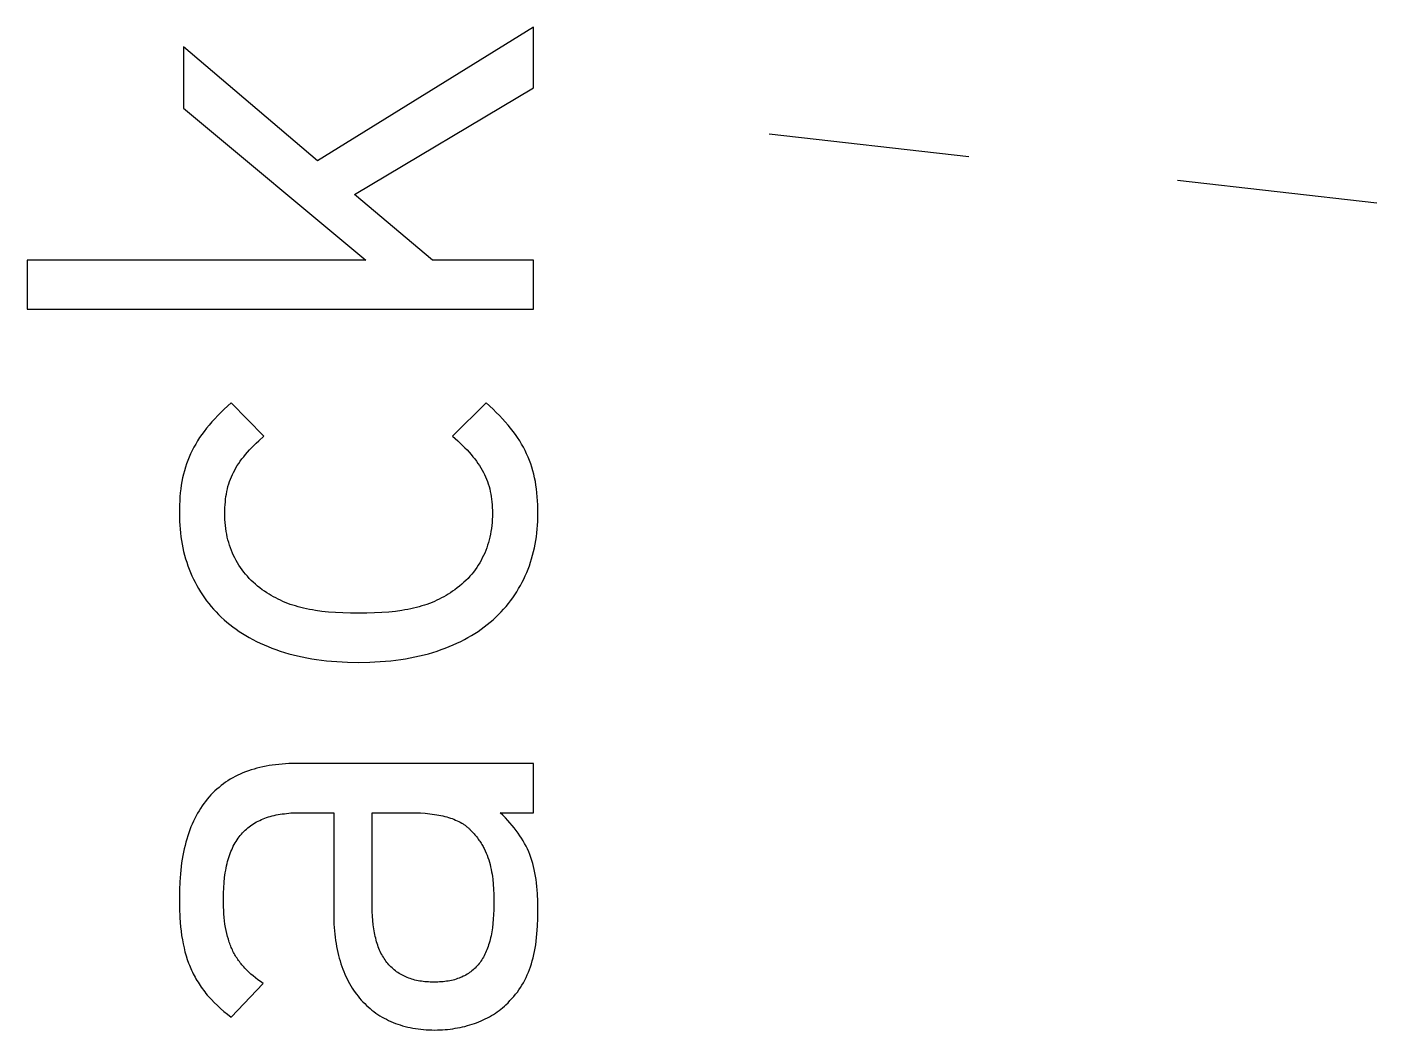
# Model space of a CAD drawing. Extents: x -34 to 366, y 525 to 825.
# Drawn here: x 228.91 to 240.62, y 758.34 to 767.04 of the extents above; entities that cross this region are included whole.
import ezdxf

# ---------------------------------------------------------------- set-up
doc = ezdxf.new("R2010")
doc.units = 0
doc.header["$MEASUREMENT"] = 0
doc.layers.add('ETCH', color=96, linetype='CONTINUOUS')

msp = doc.modelspace()

# ---------------------------------------------------------------- linework, layer by layer
at = {"layer": 'ETCH'}
for p, q in [((233.306, 767.038), (231.43, 765.877)), ((233.306, 766.511), (233.306, 767.038)), ((231.43, 765.877), (230.27, 766.866)), ((230.27, 766.866), (230.27, 766.333)), ((231.751, 765.586), (233.306, 766.511)), ((230.27, 766.333), (231.85, 765.017)), ((237.08, 765.913), (235.35, 766.11)), ((240.621, 765.51), (238.892, 765.707)), ((232.43, 765.017), (231.751, 765.586)), ((231.85, 765.017), (228.912, 765.017)), ((228.912, 765.017), (228.912, 764.59)), ((233.306, 765.017), (232.43, 765.017)), ((233.306, 764.59), (233.306, 765.017)), ((228.912, 764.59), (233.306, 764.59)), ((230.622, 763.722), (230.594, 763.695)), ((230.683, 763.778), (230.622, 763.722)), ((230.967, 763.488), (230.683, 763.778)), ((232.893, 763.778), (232.603, 763.488)), ((232.954, 763.722), (232.893, 763.778)), ((232.982, 763.695), (232.954, 763.722)), ((230.515, 763.612), (230.492, 763.585)), ((230.54, 763.639), (230.515, 763.612)), ((230.566, 763.667), (230.54, 763.639)), ((230.594, 763.695), (230.566, 763.667)), ((233.01, 763.667), (232.982, 763.695)), ((233.036, 763.639), (233.01, 763.667)), ((233.06, 763.612), (233.036, 763.639)), ((233.084, 763.585), (233.06, 763.612)), ((230.409, 763.476), (230.391, 763.448)), ((230.428, 763.503), (230.409, 763.476)), ((230.448, 763.53), (230.428, 763.503)), ((230.469, 763.558), (230.448, 763.53)), ((230.492, 763.585), (230.469, 763.558)), ((230.922, 763.447), (230.967, 763.488)), ((232.603, 763.488), (232.648, 763.447)), ((233.106, 763.558), (233.084, 763.585)), ((233.128, 763.53), (233.106, 763.558)), ((233.148, 763.503), (233.128, 763.53)), ((233.167, 763.476), (233.148, 763.503)), ((233.185, 763.448), (233.167, 763.476)), ((230.344, 763.364), (230.33, 763.336)), ((230.359, 763.393), (230.344, 763.364)), ((230.375, 763.42), (230.359, 763.393)), ((230.391, 763.448), (230.375, 763.42)), ((230.824, 763.349), (230.842, 763.369)), ((230.842, 763.369), (230.86, 763.388)), ((230.86, 763.388), (230.88, 763.408)), ((230.88, 763.408), (230.9, 763.427)), ((230.9, 763.427), (230.922, 763.447)), ((232.648, 763.447), (232.69, 763.408)), ((232.69, 763.408), (232.71, 763.388)), ((232.71, 763.388), (232.729, 763.369)), ((232.729, 763.369), (232.746, 763.349)), ((233.201, 763.42), (233.185, 763.448)), ((233.217, 763.393), (233.201, 763.42)), ((233.232, 763.364), (233.217, 763.393)), ((233.245, 763.336), (233.232, 763.364)), ((230.295, 763.249), (230.286, 763.219)), ((230.306, 763.279), (230.295, 763.249)), ((230.318, 763.308), (230.306, 763.279)), ((230.33, 763.336), (230.318, 763.308)), ((230.736, 763.234), (230.748, 763.253)), ((230.748, 763.253), (230.762, 763.272)), ((230.762, 763.272), (230.776, 763.292)), ((230.776, 763.292), (230.791, 763.311)), ((230.791, 763.311), (230.807, 763.33)), ((230.807, 763.33), (230.824, 763.349)), ((232.746, 763.349), (232.764, 763.33)), ((232.764, 763.33), (232.78, 763.311)), ((232.78, 763.311), (232.795, 763.292)), ((232.795, 763.292), (232.81, 763.272)), ((232.81, 763.272), (232.823, 763.253)), ((232.823, 763.253), (232.836, 763.234)), ((233.258, 763.308), (233.245, 763.336)), ((233.27, 763.279), (233.258, 763.308)), ((233.281, 763.249), (233.27, 763.279)), ((233.29, 763.219), (233.281, 763.249)), ((230.261, 763.128), (230.255, 763.096)), ((230.269, 763.159), (230.261, 763.128)), ((230.277, 763.189), (230.269, 763.159)), ((230.286, 763.219), (230.277, 763.189)), ((230.676, 763.115), (230.684, 763.136)), ((230.684, 763.136), (230.693, 763.156)), ((230.693, 763.156), (230.702, 763.175)), ((230.702, 763.175), (230.713, 763.195)), ((230.713, 763.195), (230.724, 763.215)), ((230.724, 763.215), (230.736, 763.234)), ((232.836, 763.234), (232.848, 763.215)), ((232.848, 763.215), (232.86, 763.195)), ((232.86, 763.195), (232.87, 763.175)), ((232.87, 763.175), (232.88, 763.156)), ((232.88, 763.156), (232.89, 763.136)), ((232.89, 763.136), (232.898, 763.115)), ((233.299, 763.189), (233.29, 763.219)), ((233.307, 763.159), (233.299, 763.189)), ((233.314, 763.128), (233.307, 763.159)), ((233.321, 763.096), (233.314, 763.128)), ((230.245, 763.031), (230.241, 762.997)), ((230.25, 763.064), (230.245, 763.031)), ((230.255, 763.096), (230.25, 763.064)), ((230.641, 762.987), (230.645, 763.01)), ((230.645, 763.01), (230.65, 763.031)), ((230.65, 763.031), (230.655, 763.053)), ((230.655, 763.053), (230.661, 763.074)), ((230.661, 763.074), (230.668, 763.095)), ((230.668, 763.095), (230.676, 763.115)), ((232.898, 763.115), (232.906, 763.095)), ((232.906, 763.095), (232.913, 763.074)), ((232.913, 763.074), (232.919, 763.053)), ((232.919, 763.053), (232.925, 763.031)), ((232.925, 763.031), (232.93, 763.01)), ((232.93, 763.01), (232.934, 762.987)), ((233.326, 763.064), (233.321, 763.096)), ((233.331, 763.031), (233.326, 763.064)), ((233.335, 762.997), (233.331, 763.031)), ((230.234, 762.892), (230.233, 762.856)), ((230.236, 762.928), (230.234, 762.892)), ((230.238, 762.963), (230.236, 762.928)), ((230.241, 762.997), (230.238, 762.963)), ((230.629, 762.869), (230.63, 762.894)), ((230.63, 762.894), (230.632, 762.918)), ((230.632, 762.918), (230.634, 762.942)), ((230.634, 762.942), (230.637, 762.965)), ((230.637, 762.965), (230.641, 762.987)), ((232.934, 762.987), (232.938, 762.965)), ((232.938, 762.965), (232.941, 762.942)), ((232.941, 762.942), (232.944, 762.918)), ((232.944, 762.918), (232.946, 762.894)), ((232.946, 762.894), (232.947, 762.869)), ((233.338, 762.963), (233.335, 762.997)), ((233.34, 762.928), (233.338, 762.963)), ((233.342, 762.892), (233.34, 762.928)), ((233.343, 762.856), (233.342, 762.892)), ((230.233, 762.856), (230.233, 762.818)), ((230.233, 762.818), (230.233, 762.784)), ((230.233, 762.784), (230.234, 762.75)), ((230.628, 762.844), (230.629, 762.869)), ((230.628, 762.818), (230.628, 762.844)), ((230.628, 762.792), (230.628, 762.818)), ((230.629, 762.765), (230.628, 762.792)), ((232.947, 762.869), (232.948, 762.844)), ((232.948, 762.792), (232.947, 762.765)), ((232.948, 762.844), (232.948, 762.818)), ((232.948, 762.818), (232.948, 762.792)), ((233.342, 762.75), (233.343, 762.784)), ((233.343, 762.818), (233.343, 762.856)), ((233.343, 762.784), (233.343, 762.818)), ((230.234, 762.75), (230.236, 762.716)), ((230.236, 762.716), (230.239, 762.683)), ((230.239, 762.683), (230.242, 762.649)), ((230.631, 762.74), (230.629, 762.765)), ((230.633, 762.714), (230.631, 762.74)), ((230.636, 762.689), (230.633, 762.714)), ((230.64, 762.663), (230.636, 762.689)), ((230.644, 762.639), (230.64, 762.663)), ((232.936, 762.663), (232.932, 762.639)), ((232.94, 762.689), (232.936, 762.663)), ((232.943, 762.714), (232.94, 762.689)), ((232.945, 762.74), (232.943, 762.714)), ((232.947, 762.765), (232.945, 762.74)), ((233.334, 762.649), (233.337, 762.683)), ((233.337, 762.683), (233.34, 762.716)), ((233.34, 762.716), (233.342, 762.75)), ((230.242, 762.649), (230.246, 762.617)), ((230.246, 762.617), (230.251, 762.584)), ((230.251, 762.584), (230.257, 762.552)), ((230.257, 762.552), (230.263, 762.52)), ((230.649, 762.614), (230.644, 762.639)), ((230.655, 762.59), (230.649, 762.614)), ((230.662, 762.567), (230.655, 762.59)), ((230.669, 762.543), (230.662, 762.567)), ((230.677, 762.52), (230.669, 762.543)), ((232.907, 762.543), (232.899, 762.52)), ((232.914, 762.567), (232.907, 762.543)), ((232.921, 762.59), (232.914, 762.567)), ((232.927, 762.614), (232.921, 762.59)), ((232.932, 762.639), (232.927, 762.614)), ((233.313, 762.52), (233.319, 762.552)), ((233.319, 762.552), (233.325, 762.584)), ((233.325, 762.584), (233.33, 762.617)), ((233.33, 762.617), (233.334, 762.649)), ((230.263, 762.52), (230.27, 762.488)), ((230.27, 762.488), (230.278, 762.457)), ((230.278, 762.457), (230.287, 762.426)), ((230.287, 762.426), (230.297, 762.396)), ((230.685, 762.497), (230.677, 762.52)), ((230.694, 762.475), (230.685, 762.497)), ((230.704, 762.453), (230.694, 762.475)), ((230.715, 762.432), (230.704, 762.453)), ((230.726, 762.41), (230.715, 762.432)), ((232.861, 762.432), (232.85, 762.41)), ((232.872, 762.453), (232.861, 762.432)), ((232.882, 762.475), (232.872, 762.453)), ((232.891, 762.497), (232.882, 762.475)), ((232.899, 762.52), (232.891, 762.497)), ((233.279, 762.396), (233.289, 762.426)), ((233.289, 762.426), (233.297, 762.457)), ((233.297, 762.457), (233.305, 762.488)), ((233.305, 762.488), (233.313, 762.52)), ((230.297, 762.396), (230.307, 762.365)), ((230.307, 762.365), (230.318, 762.336)), ((230.318, 762.336), (230.33, 762.306)), ((230.33, 762.306), (230.342, 762.277)), ((230.738, 762.389), (230.726, 762.41)), ((230.75, 762.369), (230.738, 762.389)), ((230.763, 762.349), (230.75, 762.369)), ((230.777, 762.329), (230.763, 762.349)), ((230.792, 762.31), (230.777, 762.329)), ((230.807, 762.291), (230.792, 762.31)), ((232.784, 762.31), (232.769, 762.291)), ((232.799, 762.329), (232.784, 762.31)), ((232.812, 762.349), (232.799, 762.329)), ((232.826, 762.369), (232.812, 762.349)), ((232.838, 762.389), (232.826, 762.369)), ((232.85, 762.41), (232.838, 762.389)), ((233.234, 762.277), (233.246, 762.306)), ((233.246, 762.306), (233.258, 762.336)), ((233.258, 762.336), (233.269, 762.365)), ((233.269, 762.365), (233.279, 762.396)), ((230.342, 762.277), (230.356, 762.249)), ((230.356, 762.249), (230.37, 762.221)), ((230.37, 762.221), (230.384, 762.193)), ((230.384, 762.193), (230.4, 762.166)), ((230.823, 762.273), (230.807, 762.291)), ((230.839, 762.255), (230.823, 762.273)), ((230.856, 762.238), (230.839, 762.255)), ((230.874, 762.221), (230.856, 762.238)), ((230.893, 762.204), (230.874, 762.221)), ((230.912, 762.188), (230.893, 762.204)), ((230.932, 762.172), (230.912, 762.188)), ((232.664, 762.188), (232.644, 762.172)), ((232.683, 762.204), (232.664, 762.188)), ((232.702, 762.221), (232.683, 762.204)), ((232.719, 762.238), (232.702, 762.221)), ((232.737, 762.255), (232.719, 762.238)), ((232.753, 762.273), (232.737, 762.255)), ((232.769, 762.291), (232.753, 762.273)), ((233.176, 762.166), (233.192, 762.193)), ((233.192, 762.193), (233.206, 762.221)), ((233.206, 762.221), (233.22, 762.249)), ((233.22, 762.249), (233.234, 762.277)), ((230.4, 762.166), (230.416, 762.139)), ((230.416, 762.139), (230.433, 762.112)), ((230.433, 762.112), (230.451, 762.086)), ((230.451, 762.086), (230.47, 762.061)), ((230.952, 762.157), (230.932, 762.172)), ((230.973, 762.143), (230.952, 762.157)), ((230.992, 762.13), (230.973, 762.143)), ((231.011, 762.118), (230.992, 762.13)), ((231.03, 762.106), (231.011, 762.118)), ((231.049, 762.095), (231.03, 762.106)), ((231.069, 762.085), (231.049, 762.095)), ((231.089, 762.074), (231.069, 762.085)), ((231.109, 762.065), (231.089, 762.074)), ((232.487, 762.074), (232.467, 762.065)), ((232.507, 762.085), (232.487, 762.074)), ((232.527, 762.095), (232.507, 762.085)), ((232.546, 762.106), (232.527, 762.095)), ((232.565, 762.118), (232.546, 762.106)), ((232.584, 762.13), (232.565, 762.118)), ((232.603, 762.143), (232.584, 762.13)), ((232.624, 762.157), (232.603, 762.143)), ((232.644, 762.172), (232.624, 762.157)), ((233.106, 762.061), (233.125, 762.086)), ((233.125, 762.086), (233.143, 762.112)), ((233.143, 762.112), (233.16, 762.139)), ((233.16, 762.139), (233.176, 762.166)), ((230.47, 762.061), (230.489, 762.036)), ((230.489, 762.036), (230.509, 762.011)), ((230.509, 762.011), (230.53, 761.987)), ((230.53, 761.987), (230.552, 761.964)), ((230.552, 761.964), (230.574, 761.941)), ((231.13, 762.055), (231.109, 762.065)), ((231.151, 762.047), (231.13, 762.055)), ((231.173, 762.038), (231.151, 762.047)), ((231.195, 762.03), (231.173, 762.038)), ((231.217, 762.023), (231.195, 762.03)), ((231.24, 762.016), (231.217, 762.023)), ((231.263, 762.009), (231.24, 762.016)), ((231.287, 762.002), (231.263, 762.009)), ((231.311, 761.997), (231.287, 762.002)), ((231.336, 761.991), (231.311, 761.997)), ((231.361, 761.986), (231.336, 761.991)), ((231.387, 761.981), (231.361, 761.986)), ((231.414, 761.977), (231.387, 761.981)), ((231.469, 761.969), (231.414, 761.977)), ((231.527, 761.963), (231.469, 761.969)), ((231.588, 761.959), (231.527, 761.963)), ((231.651, 761.955), (231.588, 761.959)), ((231.718, 761.954), (231.651, 761.955)), ((231.788, 761.953), (231.718, 761.954)), ((231.858, 761.954), (231.788, 761.953)), ((231.925, 761.955), (231.858, 761.954)), ((231.988, 761.959), (231.925, 761.955)), ((232.049, 761.963), (231.988, 761.959)), ((232.107, 761.969), (232.049, 761.963)), ((232.162, 761.977), (232.107, 761.969)), ((232.188, 761.981), (232.162, 761.977)), ((232.214, 761.986), (232.188, 761.981)), ((232.24, 761.991), (232.214, 761.986)), ((232.265, 761.997), (232.24, 761.991)), ((232.289, 762.002), (232.265, 761.997)), ((232.313, 762.009), (232.289, 762.002)), ((232.336, 762.016), (232.313, 762.009)), ((232.359, 762.023), (232.336, 762.016)), ((232.381, 762.03), (232.359, 762.023)), ((232.403, 762.038), (232.381, 762.03)), ((232.425, 762.047), (232.403, 762.038)), ((232.446, 762.055), (232.425, 762.047)), ((232.467, 762.065), (232.446, 762.055)), ((233.002, 761.941), (233.024, 761.964)), ((233.024, 761.964), (233.046, 761.987)), ((233.046, 761.987), (233.067, 762.011)), ((233.067, 762.011), (233.087, 762.036)), ((233.087, 762.036), (233.106, 762.061)), ((230.574, 761.941), (230.597, 761.919)), ((230.597, 761.919), (230.621, 761.897)), ((230.621, 761.897), (230.646, 761.875)), ((230.646, 761.875), (230.672, 761.854)), ((230.672, 761.854), (230.698, 761.834)), ((230.698, 761.834), (230.725, 761.814)), ((232.851, 761.814), (232.878, 761.834)), ((232.878, 761.834), (232.904, 761.854)), ((232.904, 761.854), (232.93, 761.875)), ((232.93, 761.875), (232.955, 761.897)), ((232.955, 761.897), (232.979, 761.919)), ((232.979, 761.919), (233.002, 761.941)), ((230.725, 761.814), (230.752, 761.795)), ((230.752, 761.795), (230.781, 761.777)), ((230.781, 761.777), (230.81, 761.759)), ((230.81, 761.759), (230.84, 761.741)), ((230.84, 761.741), (230.871, 761.724)), ((230.871, 761.724), (230.902, 761.708)), ((232.674, 761.708), (232.705, 761.724)), ((232.705, 761.724), (232.736, 761.741)), ((232.736, 761.741), (232.766, 761.759)), ((232.766, 761.759), (232.795, 761.777)), ((232.795, 761.777), (232.824, 761.795)), ((232.824, 761.795), (232.851, 761.814)), ((230.902, 761.708), (230.935, 761.693)), ((230.935, 761.693), (230.968, 761.678)), ((230.968, 761.678), (231.002, 761.664)), ((231.002, 761.664), (231.036, 761.65)), ((231.036, 761.65), (231.071, 761.637)), ((231.071, 761.637), (231.107, 761.625)), ((231.107, 761.625), (231.144, 761.613)), ((231.144, 761.613), (231.182, 761.602)), ((231.182, 761.602), (231.22, 761.592)), ((232.356, 761.592), (232.394, 761.602)), ((232.394, 761.602), (232.432, 761.613)), ((232.432, 761.613), (232.468, 761.625)), ((232.468, 761.625), (232.505, 761.637)), ((232.505, 761.637), (232.54, 761.65)), ((232.54, 761.65), (232.574, 761.664)), ((232.574, 761.664), (232.608, 761.678)), ((232.608, 761.678), (232.641, 761.693)), ((232.641, 761.693), (232.674, 761.708)), ((231.22, 761.592), (231.259, 761.582)), ((231.259, 761.582), (231.299, 761.574)), ((231.299, 761.574), (231.34, 761.565)), ((231.34, 761.565), (231.381, 761.558)), ((231.381, 761.558), (231.423, 761.552)), ((231.423, 761.552), (231.466, 761.546)), ((231.466, 761.546), (231.51, 761.541)), ((231.51, 761.541), (231.554, 761.536)), ((231.554, 761.536), (231.6, 761.533)), ((231.6, 761.533), (231.646, 761.53)), ((231.646, 761.53), (231.692, 761.528)), ((231.692, 761.528), (231.788, 761.526)), ((231.788, 761.526), (231.884, 761.528)), ((231.884, 761.528), (231.93, 761.53)), ((231.93, 761.53), (231.976, 761.533)), ((231.976, 761.533), (232.022, 761.536)), ((232.022, 761.536), (232.066, 761.541)), ((232.066, 761.541), (232.11, 761.546)), ((232.11, 761.546), (232.153, 761.552)), ((232.153, 761.552), (232.195, 761.558)), ((232.195, 761.558), (232.236, 761.565)), ((232.236, 761.565), (232.277, 761.574)), ((232.277, 761.574), (232.317, 761.582)), ((232.317, 761.582), (232.356, 761.592)), ((230.739, 760.547), (230.717, 760.536)), ((230.762, 760.557), (230.739, 760.547)), ((230.785, 760.567), (230.762, 760.557)), ((230.808, 760.577), (230.785, 760.567)), ((230.832, 760.585), (230.808, 760.577)), ((230.856, 760.594), (230.832, 760.585)), ((230.881, 760.601), (230.856, 760.594)), ((230.906, 760.608), (230.881, 760.601)), ((230.932, 760.615), (230.906, 760.608)), ((230.958, 760.621), (230.932, 760.615)), ((230.985, 760.626), (230.958, 760.621)), ((231.012, 760.631), (230.985, 760.626)), ((231.039, 760.635), (231.012, 760.631)), ((231.067, 760.639), (231.039, 760.635)), ((231.096, 760.642), (231.067, 760.639)), ((231.125, 760.644), (231.096, 760.642)), ((231.154, 760.646), (231.125, 760.644)), ((231.184, 760.648), (231.154, 760.646)), ((231.214, 760.649), (231.184, 760.648)), ((231.245, 760.649), (231.214, 760.649)), ((233.306, 760.649), (231.245, 760.649)), ((233.306, 760.222), (233.306, 760.649)), ((230.577, 760.442), (230.559, 760.427)), ((230.596, 760.457), (230.577, 760.442)), ((230.615, 760.472), (230.596, 760.457)), ((230.634, 760.486), (230.615, 760.472)), ((230.654, 760.499), (230.634, 760.486)), ((230.675, 760.512), (230.654, 760.499)), ((230.696, 760.524), (230.675, 760.512)), ((230.717, 760.536), (230.696, 760.524)), ((230.46, 760.321), (230.445, 760.301)), ((230.475, 760.34), (230.46, 760.321)), ((230.491, 760.359), (230.475, 760.34)), ((230.507, 760.376), (230.491, 760.359)), ((230.524, 760.394), (230.507, 760.376)), ((230.541, 760.411), (230.524, 760.394)), ((230.559, 760.427), (230.541, 760.411)), ((230.379, 760.195), (230.367, 760.171)), ((230.391, 760.217), (230.379, 760.195)), ((230.404, 760.239), (230.391, 760.217)), ((230.417, 760.26), (230.404, 760.239)), ((230.431, 760.281), (230.417, 760.26)), ((230.445, 760.301), (230.431, 760.281)), ((231.022, 760.19), (231.039, 760.195)), ((231.039, 760.195), (231.055, 760.199)), ((231.055, 760.199), (231.072, 760.203)), ((231.072, 760.203), (231.09, 760.206)), ((231.09, 760.206), (231.108, 760.209)), ((231.108, 760.209), (231.126, 760.212)), ((231.126, 760.212), (231.144, 760.214)), ((231.144, 760.214), (231.163, 760.216)), ((231.163, 760.216), (231.182, 760.218)), ((231.182, 760.218), (231.201, 760.22)), ((231.201, 760.22), (231.241, 760.222)), ((231.241, 760.222), (231.282, 760.222)), ((231.282, 760.222), (231.572, 760.222)), ((231.572, 760.222), (231.572, 759.345)), ((231.905, 760.222), (232.232, 760.222)), ((231.905, 759.404), (231.905, 760.222)), ((232.232, 760.222), (232.279, 760.222)), ((232.279, 760.222), (232.324, 760.22)), ((232.324, 760.22), (232.366, 760.217)), ((232.366, 760.217), (232.407, 760.213)), ((232.407, 760.213), (232.427, 760.211)), ((232.427, 760.211), (232.446, 760.208)), ((232.446, 760.208), (232.465, 760.205)), ((232.465, 760.205), (232.484, 760.202)), ((232.484, 760.202), (232.502, 760.198)), ((232.502, 760.198), (232.519, 760.194)), ((232.519, 760.194), (232.536, 760.19)), ((233.039, 760.2), (233.016, 760.222)), ((233.016, 760.222), (233.306, 760.222)), ((233.061, 760.178), (233.039, 760.2)), ((230.334, 760.099), (230.324, 760.073)), ((230.345, 760.124), (230.334, 760.099)), ((230.355, 760.148), (230.345, 760.124)), ((230.367, 760.171), (230.355, 760.148)), ((230.803, 760.071), (230.815, 760.081)), ((230.815, 760.081), (230.826, 760.091)), ((230.826, 760.091), (230.838, 760.1)), ((230.838, 760.1), (230.85, 760.109)), ((230.85, 760.109), (230.863, 760.118)), ((230.863, 760.118), (230.876, 760.127)), ((230.876, 760.127), (230.889, 760.135)), ((230.889, 760.135), (230.902, 760.142)), ((230.902, 760.142), (230.916, 760.149)), ((230.916, 760.149), (230.93, 760.156)), ((230.93, 760.156), (230.945, 760.163)), ((230.945, 760.163), (230.96, 760.169)), ((230.96, 760.169), (230.975, 760.175)), ((230.975, 760.175), (230.99, 760.181)), ((230.99, 760.181), (231.006, 760.186)), ((231.006, 760.186), (231.022, 760.19)), ((232.536, 760.19), (232.553, 760.186)), ((232.553, 760.186), (232.569, 760.181)), ((232.569, 760.181), (232.584, 760.176)), ((232.584, 760.176), (232.6, 760.171)), ((232.6, 760.171), (232.614, 760.165)), ((232.614, 760.165), (232.629, 760.159)), ((232.629, 760.159), (232.643, 760.153)), ((232.643, 760.153), (232.656, 760.146)), ((232.656, 760.146), (232.669, 760.14)), ((232.669, 760.14), (232.682, 760.133)), ((232.682, 760.133), (232.694, 760.125)), ((232.694, 760.125), (232.7, 760.121)), ((232.7, 760.121), (232.705, 760.117)), ((232.705, 760.117), (232.711, 760.113)), ((232.711, 760.113), (232.717, 760.109)), ((232.717, 760.109), (232.722, 760.105)), ((232.722, 760.105), (232.727, 760.101)), ((232.727, 760.101), (232.733, 760.097)), ((232.733, 760.097), (232.738, 760.092)), ((232.738, 760.092), (232.743, 760.088)), ((232.743, 760.088), (232.748, 760.083)), ((232.748, 760.083), (232.752, 760.079)), ((232.752, 760.079), (232.757, 760.074)), ((233.081, 760.156), (233.061, 760.178)), ((233.101, 760.134), (233.081, 760.156)), ((233.12, 760.112), (233.101, 760.134)), ((233.138, 760.09), (233.12, 760.112)), ((233.155, 760.068), (233.138, 760.09)), ((230.29, 759.966), (230.283, 759.938)), ((230.298, 759.994), (230.29, 759.966)), ((230.306, 760.021), (230.298, 759.994)), ((230.315, 760.047), (230.306, 760.021)), ((230.324, 760.073), (230.315, 760.047)), ((230.709, 759.946), (230.717, 759.96)), ((230.717, 759.96), (230.725, 759.974)), ((230.725, 759.974), (230.734, 759.988)), ((230.734, 759.988), (230.743, 760.001)), ((230.743, 760.001), (230.752, 760.013)), ((230.752, 760.013), (230.762, 760.026)), ((230.762, 760.026), (230.772, 760.037)), ((230.772, 760.037), (230.782, 760.049)), ((230.782, 760.049), (230.792, 760.06)), ((230.792, 760.06), (230.803, 760.071)), ((232.757, 760.074), (232.774, 760.057)), ((232.774, 760.057), (232.782, 760.048)), ((232.782, 760.048), (232.79, 760.039)), ((232.79, 760.039), (232.797, 760.03)), ((232.797, 760.03), (232.805, 760.021)), ((232.805, 760.021), (232.812, 760.012)), ((232.812, 760.012), (232.819, 760.003)), ((232.819, 760.003), (232.826, 759.994)), ((232.826, 759.994), (232.832, 759.985)), ((232.832, 759.985), (232.839, 759.976)), ((232.839, 759.976), (232.845, 759.967)), ((232.845, 759.967), (232.85, 759.958)), ((233.172, 760.046), (233.155, 760.068)), ((233.187, 760.023), (233.172, 760.046)), ((233.202, 760.001), (233.187, 760.023)), ((233.215, 759.978), (233.202, 760.001)), ((233.228, 759.955), (233.215, 759.978)), ((230.263, 759.85), (230.258, 759.819)), ((230.269, 759.88), (230.263, 759.85)), ((230.276, 759.909), (230.269, 759.88)), ((230.283, 759.938), (230.276, 759.909)), ((230.662, 759.835), (230.668, 759.852)), ((230.668, 759.852), (230.674, 759.869)), ((230.674, 759.869), (230.68, 759.885)), ((230.68, 759.885), (230.687, 759.901)), ((230.687, 759.901), (230.694, 759.916)), ((230.694, 759.916), (230.701, 759.931)), ((230.701, 759.931), (230.709, 759.946)), ((232.85, 759.958), (232.856, 759.948)), ((232.856, 759.948), (232.862, 759.939)), ((232.862, 759.939), (232.867, 759.93)), ((232.867, 759.93), (232.872, 759.92)), ((232.872, 759.92), (232.877, 759.911)), ((232.877, 759.911), (232.886, 759.892)), ((232.886, 759.892), (232.895, 759.872)), ((232.895, 759.872), (232.903, 759.853)), ((232.903, 759.853), (232.91, 759.833)), ((233.24, 759.931), (233.228, 759.955)), ((233.252, 759.908), (233.24, 759.931)), ((233.263, 759.884), (233.252, 759.908)), ((233.272, 759.859), (233.263, 759.884)), ((233.282, 759.834), (233.272, 759.859)), ((230.249, 759.756), (230.242, 759.691)), ((230.253, 759.788), (230.249, 759.756)), ((230.258, 759.819), (230.253, 759.788)), ((230.635, 759.723), (230.639, 759.742)), ((230.639, 759.742), (230.643, 759.762)), ((230.643, 759.762), (230.647, 759.781)), ((230.647, 759.781), (230.652, 759.799)), ((230.652, 759.799), (230.657, 759.817)), ((230.657, 759.817), (230.662, 759.835)), ((232.91, 759.833), (232.917, 759.813)), ((232.917, 759.813), (232.923, 759.793)), ((232.923, 759.793), (232.928, 759.772)), ((232.928, 759.772), (232.933, 759.752)), ((232.933, 759.752), (232.938, 759.731)), ((232.938, 759.731), (232.942, 759.71)), ((233.29, 759.809), (233.282, 759.834)), ((233.298, 759.783), (233.29, 759.809)), ((233.305, 759.756), (233.298, 759.783)), ((233.311, 759.729), (233.305, 759.756)), ((233.317, 759.701), (233.311, 759.729)), ((230.237, 759.623), (230.234, 759.553)), ((230.242, 759.691), (230.237, 759.623)), ((230.618, 759.572), (230.621, 759.617)), ((230.621, 759.617), (230.626, 759.661)), ((230.626, 759.661), (230.628, 759.682)), ((230.628, 759.682), (230.631, 759.702)), ((230.631, 759.702), (230.635, 759.723)), ((232.942, 759.71), (232.945, 759.689)), ((232.945, 759.689), (232.948, 759.668)), ((232.948, 759.668), (232.951, 759.647)), ((232.951, 759.647), (232.955, 759.603)), ((233.322, 759.673), (233.317, 759.701)), ((233.327, 759.644), (233.322, 759.673)), ((233.331, 759.614), (233.327, 759.644)), ((233.334, 759.583), (233.331, 759.614)), ((230.234, 759.553), (230.233, 759.481)), ((230.615, 759.475), (230.616, 759.524)), ((230.616, 759.524), (230.618, 759.572)), ((232.955, 759.603), (232.958, 759.559)), ((232.958, 759.559), (232.96, 759.514)), ((232.96, 759.514), (232.961, 759.422)), ((233.337, 759.552), (233.334, 759.583)), ((233.34, 759.519), (233.337, 759.552)), ((233.342, 759.452), (233.34, 759.519)), ((230.233, 759.481), (230.234, 759.394)), ((230.234, 759.394), (230.237, 759.312)), ((230.616, 759.407), (230.615, 759.475)), ((230.618, 759.375), (230.616, 759.407)), ((230.62, 759.344), (230.618, 759.375)), ((231.906, 759.364), (231.905, 759.404)), ((232.96, 759.379), (232.959, 759.338)), ((232.961, 759.422), (232.96, 759.379)), ((233.343, 759.381), (233.342, 759.452)), ((233.342, 759.307), (233.343, 759.381)), ((230.237, 759.312), (230.24, 759.271)), ((230.24, 759.271), (230.244, 759.232)), ((230.622, 759.313), (230.62, 759.344)), ((230.625, 759.284), (230.622, 759.313)), ((230.629, 759.255), (230.625, 759.284)), ((231.572, 759.345), (231.573, 759.285)), ((231.573, 759.285), (231.574, 759.255)), ((231.907, 759.325), (231.906, 759.364)), ((231.91, 759.287), (231.907, 759.325)), ((231.914, 759.25), (231.91, 759.287)), ((232.953, 759.261), (232.948, 759.224)), ((232.956, 759.299), (232.953, 759.261)), ((232.959, 759.338), (232.956, 759.299)), ((233.34, 759.237), (233.342, 759.307)), ((230.244, 759.232), (230.248, 759.194)), ((230.248, 759.194), (230.253, 759.157)), ((230.253, 759.157), (230.259, 759.12)), ((230.634, 759.227), (230.629, 759.255)), ((230.639, 759.2), (230.634, 759.227)), ((230.644, 759.174), (230.639, 759.2)), ((230.651, 759.149), (230.644, 759.174)), ((230.658, 759.124), (230.651, 759.149)), ((231.574, 759.255), (231.576, 759.226)), ((231.576, 759.226), (231.578, 759.198)), ((231.578, 759.198), (231.581, 759.169)), ((231.581, 759.169), (231.584, 759.142)), ((231.584, 759.142), (231.588, 759.114)), ((231.919, 759.215), (231.914, 759.25)), ((231.922, 759.198), (231.919, 759.215)), ((231.925, 759.181), (231.922, 759.198)), ((231.928, 759.165), (231.925, 759.181)), ((231.932, 759.149), (231.928, 759.165)), ((231.936, 759.133), (231.932, 759.149)), ((232.937, 759.155), (232.933, 759.138)), ((232.94, 759.171), (232.937, 759.155)), ((232.943, 759.189), (232.94, 759.171)), ((232.948, 759.224), (232.943, 759.189)), ((233.332, 759.139), (233.335, 759.171)), ((233.335, 759.171), (233.34, 759.237)), ((230.259, 759.12), (230.266, 759.085)), ((230.266, 759.085), (230.274, 759.05)), ((230.274, 759.05), (230.282, 759.015)), ((230.662, 759.112), (230.658, 759.124)), ((230.666, 759.1), (230.662, 759.112)), ((230.67, 759.088), (230.666, 759.1)), ((230.674, 759.077), (230.67, 759.088)), ((230.679, 759.066), (230.674, 759.077)), ((230.683, 759.054), (230.679, 759.066)), ((230.688, 759.043), (230.683, 759.054)), ((230.693, 759.032), (230.688, 759.043)), ((230.698, 759.022), (230.693, 759.032)), ((231.588, 759.114), (231.592, 759.088)), ((231.592, 759.088), (231.597, 759.061)), ((231.597, 759.061), (231.602, 759.035)), ((231.602, 759.035), (231.607, 759.01)), ((231.94, 759.117), (231.936, 759.133)), ((231.944, 759.102), (231.94, 759.117)), ((231.949, 759.087), (231.944, 759.102)), ((231.954, 759.073), (231.949, 759.087)), ((231.959, 759.059), (231.954, 759.073)), ((231.964, 759.045), (231.959, 759.059)), ((231.97, 759.031), (231.964, 759.045)), ((231.976, 759.018), (231.97, 759.031)), ((232.901, 759.034), (232.895, 759.02)), ((232.906, 759.048), (232.901, 759.034)), ((232.911, 759.062), (232.906, 759.048)), ((232.916, 759.076), (232.911, 759.062)), ((232.921, 759.091), (232.916, 759.076)), ((232.925, 759.107), (232.921, 759.091)), ((232.929, 759.122), (232.925, 759.107)), ((232.933, 759.138), (232.929, 759.122)), ((233.313, 759.019), (233.319, 759.048)), ((233.319, 759.048), (233.324, 759.077)), ((233.324, 759.077), (233.328, 759.108)), ((233.328, 759.108), (233.332, 759.139)), ((230.282, 759.015), (230.292, 758.982)), ((230.292, 758.982), (230.302, 758.949)), ((230.302, 758.949), (230.313, 758.917)), ((230.313, 758.917), (230.32, 758.901)), ((230.704, 759.011), (230.698, 759.022)), ((230.709, 759), (230.704, 759.011)), ((230.715, 758.99), (230.709, 759)), ((230.721, 758.98), (230.715, 758.99)), ((230.727, 758.97), (230.721, 758.98)), ((230.734, 758.96), (230.727, 758.97)), ((230.74, 758.95), (230.734, 758.96)), ((230.747, 758.94), (230.74, 758.95)), ((230.754, 758.931), (230.747, 758.94)), ((230.761, 758.921), (230.754, 758.931)), ((230.769, 758.912), (230.761, 758.921)), ((230.776, 758.903), (230.769, 758.912)), ((231.607, 759.01), (231.613, 758.985)), ((231.613, 758.985), (231.62, 758.96)), ((231.62, 758.96), (231.627, 758.936)), ((231.627, 758.936), (231.634, 758.912)), ((231.634, 758.912), (231.642, 758.889)), ((231.982, 759.005), (231.976, 759.018)), ((231.989, 758.993), (231.982, 759.005)), ((231.996, 758.98), (231.989, 758.993)), ((232.003, 758.968), (231.996, 758.98)), ((232.01, 758.957), (232.003, 758.968)), ((232.018, 758.946), (232.01, 758.957)), ((232.025, 758.935), (232.018, 758.946)), ((232.033, 758.924), (232.025, 758.935)), ((232.042, 758.914), (232.033, 758.924)), ((232.05, 758.904), (232.042, 758.914)), ((232.833, 758.914), (232.825, 758.904)), ((232.841, 758.924), (232.833, 758.914)), ((232.849, 758.935), (232.841, 758.924)), ((232.856, 758.946), (232.849, 758.935)), ((232.863, 758.958), (232.856, 758.946)), ((232.87, 758.969), (232.863, 758.958)), ((232.877, 758.982), (232.87, 758.969)), ((232.883, 758.994), (232.877, 758.982)), ((232.889, 759.007), (232.883, 758.994)), ((232.895, 759.02), (232.889, 759.007)), ((233.279, 758.886), (233.287, 758.912)), ((233.287, 758.912), (233.294, 758.937)), ((233.294, 758.937), (233.301, 758.964)), ((233.301, 758.964), (233.308, 758.991)), ((233.308, 758.991), (233.313, 759.019)), ((230.32, 758.901), (230.326, 758.886)), ((230.326, 758.886), (230.332, 758.87)), ((230.332, 758.87), (230.339, 758.855)), ((230.339, 758.855), (230.346, 758.84)), ((230.346, 758.84), (230.354, 758.825)), ((230.354, 758.825), (230.361, 758.81)), ((230.361, 758.81), (230.369, 758.795)), ((230.369, 758.795), (230.377, 758.78)), ((230.784, 758.893), (230.776, 758.903)), ((230.792, 758.884), (230.784, 758.893)), ((230.8, 758.875), (230.792, 758.884)), ((230.817, 758.857), (230.8, 758.875)), ((230.835, 758.84), (230.817, 758.857)), ((230.854, 758.823), (230.835, 758.84)), ((230.873, 758.806), (230.854, 758.823)), ((230.894, 758.789), (230.873, 758.806)), ((230.915, 758.773), (230.894, 758.789)), ((231.642, 758.889), (231.65, 758.866)), ((231.65, 758.866), (231.659, 758.844)), ((231.659, 758.844), (231.668, 758.822)), ((231.668, 758.822), (231.678, 758.801)), ((231.678, 758.801), (231.688, 758.78)), ((232.059, 758.894), (232.05, 758.904)), ((232.068, 758.885), (232.059, 758.894)), ((232.078, 758.876), (232.068, 758.885)), ((232.087, 758.867), (232.078, 758.876)), ((232.097, 758.859), (232.087, 758.867)), ((232.107, 758.851), (232.097, 758.859)), ((232.118, 758.843), (232.107, 758.851)), ((232.128, 758.835), (232.118, 758.843)), ((232.139, 758.828), (232.128, 758.835)), ((232.15, 758.822), (232.139, 758.828)), ((232.162, 758.815), (232.15, 758.822)), ((232.173, 758.809), (232.162, 758.815)), ((232.185, 758.803), (232.173, 758.809)), ((232.198, 758.798), (232.185, 758.803)), ((232.21, 758.792), (232.198, 758.798)), ((232.223, 758.788), (232.21, 758.792)), ((232.672, 758.792), (232.659, 758.787)), ((232.684, 758.797), (232.672, 758.792)), ((232.696, 758.803), (232.684, 758.797)), ((232.707, 758.808), (232.696, 758.803)), ((232.718, 758.814), (232.707, 758.808)), ((232.729, 758.821), (232.718, 758.814)), ((232.74, 758.828), (232.729, 758.821)), ((232.751, 758.835), (232.74, 758.828)), ((232.761, 758.842), (232.751, 758.835)), ((232.771, 758.85), (232.761, 758.842)), ((232.781, 758.858), (232.771, 758.85)), ((232.79, 758.867), (232.781, 758.858)), ((232.799, 758.875), (232.79, 758.867)), ((232.808, 758.884), (232.799, 758.875)), ((232.817, 758.894), (232.808, 758.884)), ((232.825, 758.904), (232.817, 758.894)), ((233.229, 758.77), (233.24, 758.792)), ((233.24, 758.792), (233.251, 758.815)), ((233.251, 758.815), (233.261, 758.838)), ((233.261, 758.838), (233.27, 758.862)), ((233.27, 758.862), (233.279, 758.886)), ((230.377, 758.78), (230.386, 758.766)), ((230.386, 758.766), (230.395, 758.752)), ((230.395, 758.752), (230.404, 758.737)), ((230.404, 758.737), (230.413, 758.723)), ((230.413, 758.723), (230.423, 758.709)), ((230.423, 758.709), (230.433, 758.695)), ((230.433, 758.695), (230.443, 758.682)), ((230.443, 758.682), (230.453, 758.668)), ((230.683, 758.45), (230.961, 758.74)), ((230.938, 758.757), (230.915, 758.773)), ((230.961, 758.74), (230.938, 758.757)), ((231.688, 758.78), (231.698, 758.76)), ((231.698, 758.76), (231.709, 758.74)), ((231.709, 758.74), (231.721, 758.72)), ((231.721, 758.72), (231.732, 758.701)), ((231.732, 758.701), (231.744, 758.682)), ((231.744, 758.682), (231.757, 758.664)), ((232.235, 758.783), (232.223, 758.788)), ((232.249, 758.779), (232.235, 758.783)), ((232.262, 758.775), (232.249, 758.779)), ((232.276, 758.771), (232.262, 758.775)), ((232.29, 758.768), (232.276, 758.771)), ((232.304, 758.765), (232.29, 758.768)), ((232.318, 758.762), (232.304, 758.765)), ((232.333, 758.76), (232.318, 758.762)), ((232.348, 758.758), (232.333, 758.76)), ((232.363, 758.756), (232.348, 758.758)), ((232.378, 758.755), (232.363, 758.756)), ((232.394, 758.754), (232.378, 758.755)), ((232.41, 758.753), (232.394, 758.754)), ((232.426, 758.752), (232.41, 758.753)), ((232.442, 758.752), (232.426, 758.752)), ((232.459, 758.752), (232.442, 758.752)), ((232.475, 758.753), (232.459, 758.752)), ((232.491, 758.754), (232.475, 758.753)), ((232.506, 758.755), (232.491, 758.754)), ((232.521, 758.756), (232.506, 758.755)), ((232.536, 758.758), (232.521, 758.756)), ((232.551, 758.76), (232.536, 758.758)), ((232.566, 758.762), (232.551, 758.76)), ((232.58, 758.765), (232.566, 758.762)), ((232.594, 758.768), (232.58, 758.765)), ((232.607, 758.771), (232.594, 758.768)), ((232.621, 758.774), (232.607, 758.771)), ((232.634, 758.778), (232.621, 758.774)), ((232.647, 758.783), (232.634, 758.778)), ((232.659, 758.787), (232.647, 758.783)), ((233.165, 758.666), (233.179, 758.686)), ((233.179, 758.686), (233.192, 758.706)), ((233.192, 758.706), (233.205, 758.727)), ((233.205, 758.727), (233.218, 758.748)), ((233.218, 758.748), (233.229, 758.77)), ((230.453, 758.668), (230.464, 758.654)), ((230.464, 758.654), (230.475, 758.641)), ((230.475, 758.641), (230.487, 758.628)), ((230.487, 758.628), (230.511, 758.601)), ((230.511, 758.601), (230.536, 758.575)), ((230.536, 758.575), (230.563, 758.55)), ((231.757, 758.664), (231.77, 758.647)), ((231.77, 758.647), (231.783, 758.63)), ((231.783, 758.63), (231.797, 758.613)), ((231.797, 758.613), (231.811, 758.597)), ((231.811, 758.597), (231.826, 758.581)), ((231.826, 758.581), (231.841, 758.566)), ((231.841, 758.566), (231.856, 758.551)), ((233.052, 758.544), (233.066, 758.557)), ((233.066, 758.557), (233.084, 758.574)), ((233.084, 758.574), (233.101, 758.592)), ((233.101, 758.592), (233.118, 758.61)), ((233.118, 758.61), (233.134, 758.628)), ((233.134, 758.628), (233.15, 758.647)), ((233.15, 758.647), (233.165, 758.666)), ((230.563, 758.55), (230.591, 758.524)), ((230.591, 758.524), (230.62, 758.499)), ((230.62, 758.499), (230.651, 758.475)), ((230.651, 758.475), (230.683, 758.45)), ((231.856, 758.551), (231.871, 758.537)), ((231.871, 758.537), (231.888, 758.523)), ((231.888, 758.523), (231.904, 758.509)), ((231.904, 758.509), (231.921, 758.497)), ((231.921, 758.497), (231.938, 758.484)), ((231.938, 758.484), (231.955, 758.472)), ((231.955, 758.472), (231.973, 758.461)), ((231.973, 758.461), (231.991, 758.45)), ((231.991, 758.45), (232.01, 758.44)), ((232.01, 758.44), (232.029, 758.43)), ((232.887, 758.434), (232.905, 758.443)), ((232.905, 758.443), (232.923, 758.452)), ((232.923, 758.452), (232.941, 758.462)), ((232.941, 758.462), (232.958, 758.473)), ((232.958, 758.473), (232.974, 758.484)), ((232.974, 758.484), (232.991, 758.495)), ((232.991, 758.495), (233.006, 758.506)), ((233.006, 758.506), (233.022, 758.518)), ((233.022, 758.518), (233.037, 758.531)), ((233.037, 758.531), (233.052, 758.544)), ((232.029, 758.43), (232.048, 758.42)), ((232.048, 758.42), (232.068, 758.412)), ((232.068, 758.412), (232.088, 758.403)), ((232.088, 758.403), (232.108, 758.395)), ((232.108, 758.395), (232.128, 758.388)), ((232.128, 758.388), (232.149, 758.381)), ((232.149, 758.381), (232.17, 758.374)), ((232.17, 758.374), (232.192, 758.369)), ((232.192, 758.369), (232.214, 758.363)), ((232.214, 758.363), (232.236, 758.358)), ((232.236, 758.358), (232.258, 758.354)), ((232.258, 758.354), (232.281, 758.35)), ((232.281, 758.35), (232.304, 758.347)), ((232.304, 758.347), (232.327, 758.344)), ((232.327, 758.344), (232.351, 758.342)), ((232.351, 758.342), (232.375, 758.34)), ((232.375, 758.34), (232.399, 758.338)), ((232.399, 758.338), (232.424, 758.338)), ((232.424, 758.338), (232.448, 758.337)), ((232.448, 758.337), (232.471, 758.338)), ((232.471, 758.338), (232.493, 758.338)), ((232.493, 758.338), (232.516, 758.339)), ((232.516, 758.339), (232.538, 758.341)), ((232.538, 758.341), (232.56, 758.343)), ((232.56, 758.343), (232.582, 758.345)), ((232.582, 758.345), (232.604, 758.348)), ((232.604, 758.348), (232.626, 758.352)), ((232.626, 758.352), (232.647, 758.355)), ((232.647, 758.355), (232.668, 758.36)), ((232.668, 758.36), (232.69, 758.364)), ((232.69, 758.364), (232.71, 758.369)), ((232.71, 758.369), (232.731, 758.375)), ((232.731, 758.375), (232.752, 758.381)), ((232.752, 758.381), (232.772, 758.387)), ((232.772, 758.387), (232.792, 758.394)), ((232.792, 758.394), (232.811, 758.401)), ((232.811, 758.401), (232.831, 758.408)), ((232.831, 758.408), (232.85, 758.416)), ((232.85, 758.416), (232.869, 758.425)), ((232.869, 758.425), (232.887, 758.434))]:
    msp.add_line(p, q, dxfattribs=at)

doc.saveas('drawing.dxf')
